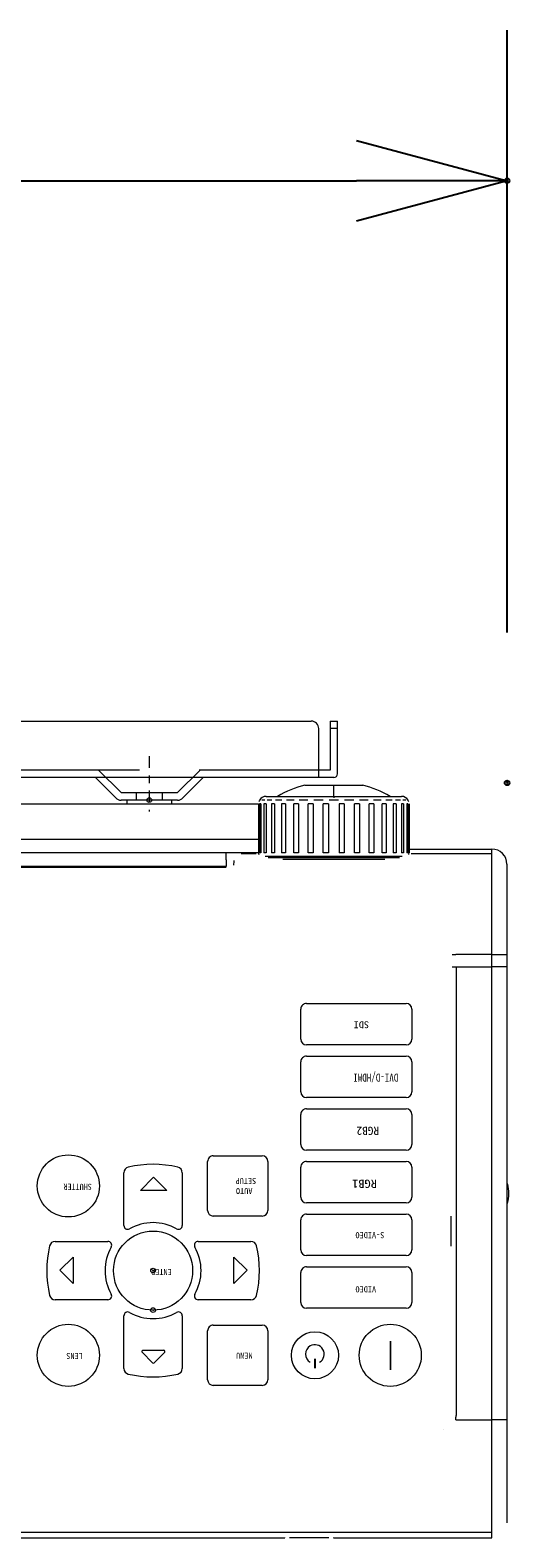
# Model space of a CAD drawing. Units: millimetres, scale not verified. Extents: x -62 to 63, y -56 to 57.
# Drawn here: x 36.43 to 42.79, y 14.27 to 34.3 of the extents above; entities that cross this region are included whole.
import ezdxf
from ezdxf.enums import TextEntityAlignment as Align

# ---------------------------------------------------------------- set-up
doc = ezdxf.new("R2010")
doc.units = ezdxf.units.MM
doc.header["$LTSCALE"] = 0.125
doc.header["$PDMODE"] = 32
doc.header["$PDSIZE"] = 0.0625
doc.linetypes.add('USER3', pattern=[2, 1.25, -0.25, 0.25, -0.25])
doc.linetypes.add('USER5', pattern=[19.05, 12.7, -6.35])
for name, color, linetype in [('0-0_0', 7, 'Continuous'), ('0-3_DEFPOINTS', 7, 'Continuous'), ('0-6_SUNPO', 7, 'Continuous')]:
    doc.layers.add(name, color=color, linetype=linetype)
doc.layers.add('0-5_GAIKEI', color=1, linetype='Continuous', lineweight=18)
doc.styles.add('ＭＳ ゴシック', font='')
doc.styles.get('ＭＳ ゴシック').set_extended_font_data('MS Gothic')

# ---------------------------------------------------------------- blocks, each defined once
blk = doc.blocks.new('_OPEN30')
at = {"layer": '0-0_0'}
blk.add_line((0, 0), (-1, 0), dxfattribs=at)
blk.add_lwpolyline([(-1, 0.26795), (0, 0), (-1, -0.26795)], dxfattribs=at)
blk = doc.blocks.new('D5')
at = {"layer": '0-3_DEFPOINTS'}
for p in [(40.0729, 27.2263), (40.0729, 19.2263)]:
    blk.add_point(p, dxfattribs=at)
at = {"layer": '0-6_SUNPO'}
for p, q in [((40.0729, 21.2263), (40.0729, 29.2263)), ((14.6479, 27.2263), (38.0729, 27.2263))]:
    blk.add_line(p, q, dxfattribs=at)
at = {"layer": '0-6_SUNPO', "xscale": 2, "yscale": 2}
blk.add_blockref('_OPEN30', (40.0729, 27.2263), dxfattribs=at)

msp = doc.modelspace()

# ---------------------------------------------------------------- linework, layer by layer
at = {"layer": '0-5_GAIKEI'}
for p, q in [((18.5103, 25.1182), (40.1603, 25.1182)), ((40.4103, 25.1182), (40.5103, 25.1182)), ((40.2603, 24.3682), (40.2603, 25.0182)), ((40.5103, 25.0182), (40.4103, 25.0182)), ((40.4103, 24.4682), (40.2603, 24.4682)), ((38.6603, 24.3682), (18.4103, 24.3682)), ((37.2941, 24.3682), (37.5648, 24.0974)), ((38.4562, 24.0974), (38.7269, 24.3682)), ((40.2603, 24.3682), (38.6603, 24.3682)), ((40.0763, 24.2682), (40.4603, 24.2682)), ((40.4603, 24.3682), (40.2603, 24.3682)), ((40.4603, 24.2682), (40.4603, 24.2682)), ((40.4603, 24.1182), (40.4603, 24.2682)), ((40.4603, 24.2682), (40.8444, 24.2682)), ((38.3855, 24.0682), (37.6355, 24.0682)), ((37.7105, 24.0682), (37.7105, 24.0182)), ((38.3105, 24.0682), (37.7105, 24.0682)), ((38.3105, 24.0182), (38.3105, 24.0682)), ((39.4877, 24.0682), (39.4745, 24.0682)), ((39.5435, 24.0682), (39.5044, 24.0682)), ((39.5603, 24.1182), (40.4603, 24.1182)), ((39.6392, 24.0682), (39.5761, 24.0682)), ((39.7709, 24.0682), (39.6864, 24.0682)), ((39.9328, 24.0682), (39.8305, 24.0682)), ((40.1176, 24.0682), (40.0021, 24.0682)), ((40.3174, 24.0682), (40.1938, 24.0682)), ((40.5235, 24.0682), (40.3971, 24.0682)), ((40.4603, 24.1182), (40.4603, 24.0982)), ((40.4603, 24.1182), (41.3603, 24.1182)), ((40.7268, 24.0682), (40.6032, 24.0682)), ((40.9185, 24.0682), (40.8031, 24.0682)), ((41.0901, 24.0682), (40.9878, 24.0682)), ((41.2343, 24.0682), (41.1497, 24.0682)), ((41.3446, 24.0682), (41.2814, 24.0682)), ((41.4162, 24.0682), (41.3772, 24.0682)), ((41.4461, 24.0682), (41.4329, 24.0682)), ((39.4603, 24.0182), (39.4603, 23.3682)), ((39.4609, 24.0182), (39.4603, 24.0182)), ((39.4609, 24.0182), (39.4609, 23.3682)), ((39.4755, 24.0182), (39.4755, 23.3682)), ((39.49, 24.0182), (39.4755, 24.0182)), ((39.49, 24.0182), (39.49, 23.3682)), ((39.5331, 24.0182), (39.5331, 23.3682)), ((39.5615, 24.0182), (39.5331, 24.0182)), ((39.5615, 24.0182), (39.5615, 23.3682)), ((39.6313, 24.0182), (39.6313, 23.3682)), ((39.6723, 24.0182), (39.6313, 24.0182)), ((39.6723, 24.0182), (39.6723, 23.3682)), ((39.7657, 24.0182), (39.7657, 23.3682)), ((39.8175, 24.0182), (39.7657, 24.0182)), ((39.8175, 24.0182), (39.8175, 23.3682)), ((39.9908, 24.0182), (39.9304, 24.0182)), ((40.1846, 24.0182), (40.1183, 24.0182)), ((40.3905, 24.0182), (40.3212, 24.0182)), ((40.5301, 24.0182), (40.5301, 23.3682)), ((40.5994, 24.0182), (40.5301, 24.0182)), ((40.5994, 24.0182), (40.5994, 23.3682)), ((40.8023, 24.0182), (40.736, 24.0182)), ((40.9902, 24.0182), (40.9298, 24.0182)), ((41.1549, 24.0182), (41.1031, 24.0182)), ((41.2483, 24.0182), (41.2483, 23.3682)), ((41.2893, 24.0182), (41.2483, 24.0182)), ((41.2893, 24.0182), (41.2893, 23.3682)), ((41.3591, 24.0182), (41.3591, 23.3682)), ((41.3875, 24.0182), (41.3591, 24.0182)), ((41.3875, 24.0182), (41.3875, 23.3682)), ((41.4306, 24.0182), (41.4306, 23.3682)), ((41.4451, 24.0182), (41.4306, 24.0182)), ((41.4451, 24.0182), (41.4451, 23.3682)), ((41.4597, 24.0182), (41.4597, 23.3682)), ((41.4603, 24.0182), (41.4597, 24.0182)), ((41.4603, 23.3682), (41.4603, 24.0182)), ((39.4603, 23.5443), (18.0604, 23.5443)), ((39.4603, 23.3674), (18.0604, 23.3674)), ((39.0322, 23.2747), (39.0291, 23.1858)), ((39.0322, 23.2747), (39.0322, 23.3647)), ((39.1313, 23.2574), (39.1294, 23.2039)), ((39.1316, 23.2661), (39.1313, 23.2574)), ((39.4312, 23.3538), (39.2312, 23.3538)), ((39.4609, 23.3682), (39.4603, 23.3682)), ((39.49, 23.3682), (39.4755, 23.3682)), ((39.5615, 23.3682), (39.5331, 23.3682)), ((39.5568, 23.3182), (39.5507, 23.3182)), ((39.6376, 23.3182), (39.5568, 23.3182)), ((39.7444, 23.3032), (39.5896, 23.3032)), ((39.6723, 23.3682), (39.6313, 23.3682)), ((39.7543, 23.3182), (39.6376, 23.3182)), ((41.1762, 23.3032), (39.7444, 23.3032)), ((39.9019, 23.3182), (39.7543, 23.3182)), ((39.8175, 23.3682), (39.7657, 23.3682)), ((41.1368, 23.279), (39.7837, 23.279)), ((40.0739, 23.3182), (39.9019, 23.3182)), ((40.2628, 23.3182), (40.0739, 23.3182)), ((40.0853, 23.3182), (40.0853, 23.3032)), ((40.4603, 23.3182), (40.2628, 23.3182)), ((40.4603, 23.3182), (40.4603, 23.3032)), ((40.6578, 23.3182), (40.4603, 23.3182)), ((40.5994, 23.3682), (40.5301, 23.3682)), ((40.8467, 23.3182), (40.6578, 23.3182)), ((40.8353, 23.3032), (40.8353, 23.3182)), ((41.0187, 23.3182), (40.8467, 23.3182)), ((41.1663, 23.3182), (41.0187, 23.3182)), ((41.283, 23.3182), (41.1663, 23.3182)), ((41.331, 23.3032), (41.1762, 23.3032)), ((41.2893, 23.3682), (41.2483, 23.3682)), ((41.3638, 23.3182), (41.283, 23.3182)), ((41.3875, 23.3682), (41.3591, 23.3682)), ((41.37, 23.3182), (41.3638, 23.3182)), ((41.4451, 23.3682), (41.4306, 23.3682)), ((41.4603, 23.3682), (41.4597, 23.3682)), ((42.5603, 23.3538), (41.4894, 23.3538)), ((42.5603, 23.3539), (42.5603, 23.4182)), ((42.5603, 22.0182), (42.5603, 23.3539)), ((39.0295, 23.1858), (34.4911, 23.1858)), ((39.0295, 23.1738), (34.4911, 23.1738)), ((42.0305, 22.0182), (42.0808, 22.0182)), ((42.0345, 21.8539), (42.0845, 21.8539)), ((42.0843, 22.0182), (42.0808, 22.0182)), ((42.5603, 22.0182), (42.0843, 22.0182)), ((42.0845, 21.8539), (42.0845, 15.8932)), ((42.3575, 22.0182), (42.3575, 22.0182)), ((42.5603, 22.0182), (42.7603, 22.0182)), ((42.7603, 21.8539), (42.5603, 21.8539)), ((42.5603, 15.8373), (42.5603, 21.8539)), ((40.0228, 20.8932), (40.0228, 21.2932)), ((40.0978, 21.3682), (41.4228, 21.3682)), ((41.4978, 21.2932), (41.4978, 20.8932)), ((41.4228, 20.8182), (40.0978, 20.8182)), ((40.0978, 20.6682), (41.4228, 20.6682)), ((40.0228, 20.1932), (40.0228, 20.5932)), ((41.4978, 20.5932), (41.4978, 20.1932)), ((41.4228, 20.1182), (40.0978, 20.1182)), ((40.0228, 19.4932), (40.0228, 19.8932)), ((40.0978, 19.9682), (41.4228, 19.9682)), ((41.4978, 19.8932), (41.4978, 19.4932)), ((38.7853, 18.6182), (38.7853, 19.2682)), ((38.8603, 19.3432), (39.5103, 19.3432)), ((39.5853, 19.2682), (39.5853, 18.6182)), ((41.4228, 19.4182), (40.0978, 19.4182)), ((40.0978, 19.2682), (41.4228, 19.2682)), ((37.6728, 18.4171), (37.6728, 19.1186)), ((38.4478, 19.1186), (38.4478, 18.4171)), ((40.0228, 18.7932), (40.0228, 19.1932)), ((41.4978, 19.1932), (41.4978, 18.7932)), ((41.4228, 18.7182), (40.0978, 18.7182)), ((39.5103, 18.5432), (38.8603, 18.5432)), ((40.0228, 18.0932), (40.0228, 18.4932)), ((40.0978, 18.5682), (41.4228, 18.5682)), ((41.4978, 18.4932), (41.4978, 18.0932)), ((42.0203, 18.1414), (42.0203, 18.5414)), ((36.7599, 18.2057), (37.4614, 18.2057)), ((38.6593, 18.2057), (39.3608, 18.2057)), ((36.8224, 17.8234), (36.9974, 17.9984)), ((39.1332, 17.9985), (39.3082, 17.8235)), ((41.4228, 18.0182), (40.0978, 18.0182)), ((40.0978, 17.8682), (41.4228, 17.8682)), ((36.9974, 17.6484), (36.8224, 17.8234)), ((39.3082, 17.8235), (39.1332, 17.6485)), ((40.0228, 17.3932), (40.0228, 17.7932)), ((41.4978, 17.7932), (41.4978, 17.3932)), ((37.4614, 17.4307), (36.7599, 17.4307)), ((39.3608, 17.4307), (38.6593, 17.4307)), ((41.4228, 17.3182), (40.0978, 17.3182)), ((37.6728, 16.5177), (37.6728, 17.2192)), ((38.4478, 17.2192), (38.4478, 16.5177)), ((38.8603, 17.0932), (39.5103, 17.0932)), ((38.7853, 16.3682), (38.7853, 17.0182)), ((39.5853, 17.0182), (39.5853, 16.3682)), ((41.2078, 16.8823), (41.2078, 16.4985)), ((41.2083, 16.8823), (41.2083, 16.4985)), ((41.2088, 16.8823), (41.2088, 16.4985)), ((41.2093, 16.8823), (41.2093, 16.4985)), ((41.2098, 16.8823), (41.2098, 16.4985)), ((41.2103, 16.8823), (41.2103, 16.4985)), ((41.2108, 16.8823), (41.2108, 16.4985)), ((41.2113, 16.8823), (41.2113, 16.4985)), ((41.2118, 16.8823), (41.2118, 16.4985)), ((41.2123, 16.8823), (41.2123, 16.4985)), ((41.2128, 16.8823), (41.2128, 16.4985)), ((41.2133, 16.8823), (41.2133, 16.4985)), ((41.2138, 16.8823), (41.2138, 16.4985)), ((41.2143, 16.8823), (41.2143, 16.4985)), ((41.2148, 16.8823), (41.2148, 16.4985)), ((41.2153, 16.8823), (41.2153, 16.4985)), ((38.0546, 16.595), (37.9158, 16.7338)), ((37.9264, 16.7594), (38.0652, 16.7594)), ((38.0652, 16.7594), (38.204, 16.7594)), ((38.2146, 16.7338), (38.0758, 16.595)), ((40.2062, 16.6475), (40.2062, 16.5209)), ((40.2067, 16.6475), (40.2067, 16.5209)), ((40.2072, 16.6475), (40.2072, 16.5209)), ((40.2077, 16.6475), (40.2077, 16.5209)), ((40.2082, 16.6475), (40.2082, 16.5209)), ((40.2087, 16.6475), (40.2087, 16.5209)), ((40.2092, 16.6475), (40.2092, 16.5209)), ((40.2097, 16.6475), (40.2097, 16.5209)), ((40.2102, 16.6475), (40.2102, 16.5209)), ((40.2107, 16.6475), (40.2107, 16.5209)), ((40.2112, 16.6475), (40.2112, 16.5209)), ((40.2117, 16.6475), (40.2117, 16.5209)), ((39.5103, 16.2932), (38.8603, 16.2932)), ((42.0793, 15.8373), (42.5603, 15.8373)), ((42.7603, 15.8373), (42.5603, 15.8373)), ((42.5603, 14.3374), (42.5603, 15.8373)), ((41.9223, 15.7048), (41.9228, 15.7051)), ((42.5603, 14.3374), (15.9603, 14.3374)), ((42.5603, 14.2682), (42.5603, 14.3374))]:
    msp.add_line(p, q, dxfattribs=at)
at = {"layer": '0-5_GAIKEI', "linetype": 'USER3'}
msp.add_line((38.0105, 24.6521), (38.0105, 23.9187), dxfattribs=at)
at = {"layer": '0-5_GAIKEI', "linetype": 'USER5'}
for p, q in [((40.2603, 24.4682), (18.4103, 24.4682)), ((37.3355, 24.4682), (37.6355, 24.1682)), ((38.3855, 24.1682), (38.6855, 24.4682)), ((37.6355, 24.1682), (38.3855, 24.1682)), ((37.8355, 24.1682), (37.8355, 24.0682)), ((38.1855, 24.0682), (38.1855, 24.1682))]:
    msp.add_line(p, q, dxfattribs=at)
at = {"layer": '0-5_GAIKEI', "color": 7}
for p, q in [((18.0604, 24.0182), (39.4603, 24.0182)), ((41.4603, 23.4182), (42.5603, 23.4182)), ((42.7603, 23.2182), (42.7603, 23.1539)), ((42.7603, 23.1539), (42.7603, 22.0182)), ((42.7603, 22.0182), (42.7603, 21.8539)), ((42.7603, 21.8539), (42.7603, 15.8373)), ((42.7603, 15.8373), (42.7603, 14.5374)), ((42.7603, 14.5374), (42.7603, 14.4682)), ((31.6269, 14.2682), (39.81, 14.2682)), ((39.81, 14.2682), (39.8101, 14.273)), ((39.8703, 14.2731), (40.3953, 14.2731)), ((40.4556, 14.273), (40.4557, 14.2682)), ((40.4557, 14.2682), (42.5603, 14.2682))]:
    msp.add_line(p, q, dxfattribs=at)
at = {"layer": '0-5_GAIKEI'}
for points in [[(40.4103, 25.1182), (40.4103, 25.0182), (40.4103, 24.4682)], [(40.5103, 24.4182), (40.5103, 25.0182), (40.5103, 25.1182)], [(39.9908, 24.0182), (39.9908, 23.3682), (39.9304, 23.3682), (39.9304, 24.0182)], [(40.1846, 24.0182), (40.1846, 23.3682), (40.1183, 23.3682), (40.1183, 24.0182)], [(40.3905, 24.0182), (40.3905, 23.3682), (40.3212, 23.3682), (40.3212, 24.0182)], [(40.8023, 24.0182), (40.8023, 23.3682), (40.736, 23.3682), (40.736, 24.0182)], [(40.9902, 24.0182), (40.9902, 23.3682), (40.9298, 23.3682), (40.9298, 24.0182)], [(41.1549, 24.0182), (41.1549, 23.3682), (41.1031, 23.3682), (41.1031, 24.0182)], [(42.0845, 21.8539), (42.5603, 21.8539), (42.5603, 22.0182)], [(36.9974, 17.9984), (36.9974, 17.8234), (36.9974, 17.6484)], [(39.1332, 17.6485), (39.1332, 17.8235), (39.1332, 17.9985)]]:
    msp.add_lwpolyline(points, dxfattribs=at)
msp.add_lwpolyline([(37.8918, 18.8842), (38.0668, 19.0592), (38.2418, 18.8842), (38.0668, 18.8842)], close=True, dxfattribs=at)
for centre, radius in [((36.9353, 18.9432), 0.4125), ((38.0603, 17.8182), 0.525), ((36.9353, 16.6932), 0.4125), ((41.2103, 16.6932), 0.4125), ((40.2103, 16.6932), 0.3125)]:
    msp.add_circle(centre, radius, dxfattribs=at)
for centre, radius, start, end in [((40.1603, 25.0182), 0.1, 0, 89.99998), ((40.4603, 22.8182), 1.5, 104.83508, 119.92641), ((40.4603, 24.4182), 0.05, 270, 0), ((40.4603, 22.8182), 1.5, 60.07352, 75.16485), ((37.6355, 24.1682), 0.1, 225, 270), ((38.3855, 24.1682), 0.1, 270, 315), ((39.5603, 24.0182), 0.1, 153.58531, 162.81175), ((39.5603, 24.0182), 0.1, 89.99996, 149.76494), ((41.3603, 24.0182), 0.1, 30.23504, 89.99996), ((41.3603, 24.0182), 0.1, 17.1837, 26.41511), ((39.5103, 23.3682), 0.05, 180, 204.4323), ((41.4103, 23.3682), 0.05, 335.56774, 359.99998), ((40.0978, 21.2932), 0.075, 89.99996, 180), ((41.4228, 21.2932), 0.075, 359.99998, 89.99996), ((40.0978, 20.8932), 0.075, 180, 269.99998), ((41.4228, 20.8932), 0.075, 270, 359.99998), ((40.0978, 20.5932), 0.075, 89.99996, 180), ((41.4228, 20.5932), 0.075, 359.99998, 89.99996), ((40.0978, 20.1932), 0.075, 180, 269.99998), ((41.4228, 20.1932), 0.075, 270, 359.99998), ((40.0978, 19.8932), 0.075, 89.99996, 180), ((41.4228, 19.8932), 0.075, 359.99998, 89.99996), ((40.0978, 19.4932), 0.075, 180, 269.99998), ((41.4228, 19.4932), 0.075, 270, 359.99998), ((38.0603, 17.8182), 1.4125, 76.48821, 103.51172), ((38.8603, 19.2682), 0.075, 89.99996, 180), ((39.5103, 19.2682), 0.075, 359.99998, 89.99996), ((40.0978, 19.1932), 0.075, 89.99996, 180), ((41.4228, 19.1932), 0.075, 359.99998, 89.99996), ((37.7478, 19.1186), 0.075, 103.51172, 180), ((38.3728, 19.1186), 0.075, 359.99998, 76.48821), ((42.265, 18.8414), 0.5203, 359.99998, 14.39403), ((42.265, 18.8414), 0.5203, 345.6055, 359.99998), ((40.0978, 18.7932), 0.075, 180, 269.99998), ((41.4228, 18.7932), 0.075, 270, 359.99998), ((38.0603, 17.8182), 0.6375, 60.59961, 119.40032), ((38.8603, 18.6182), 0.075, 180, 269.99998), ((39.5103, 18.6182), 0.075, 270, 359.99998), ((40.0978, 18.4932), 0.075, 89.99996, 180), ((41.4228, 18.4932), 0.075, 359.99998, 89.99996), ((37.7228, 18.4171), 0.05, 180.00002, 299.40035), ((38.3978, 18.4171), 0.05, 240.59965, 359.99998), ((38.0603, 17.8182), 1.4125, 166.48825, 193.51175), ((36.7599, 18.1307), 0.075, 89.99996, 166.48825), ((38.0603, 17.8182), 0.6375, 150.59964, 209.40036), ((37.4614, 18.1557), 0.05, 330.59962, 89.99996), ((38.6593, 18.1557), 0.05, 89.99996, 209.40036), ((38.0603, 17.8182), 0.6375, 330.59962, 29.40034), ((39.3608, 18.1307), 0.075, 13.51174, 89.99996), ((38.0603, 17.8182), 1.4125, 346.48823, 13.51174), ((40.0978, 18.0932), 0.075, 180, 269.99998), ((41.4228, 18.0932), 0.075, 270, 359.99998), ((40.0978, 17.7932), 0.075, 89.99996, 180), ((41.4228, 17.7932), 0.075, 359.99998, 89.99996), ((36.7599, 17.5057), 0.075, 193.51175, 269.99998), ((37.4614, 17.4807), 0.05, 270, 29.40034), ((38.6593, 17.4807), 0.05, 150.59964, 269.99998), ((39.3608, 17.5057), 0.075, 270, 346.48823), ((37.7228, 17.2192), 0.05, 60.59961, 180), ((38.0603, 17.8182), 0.6375, 240.59965, 299.40035), ((38.3978, 17.2192), 0.05, 359.99998, 119.40032), ((40.0978, 17.3932), 0.075, 180, 269.99998), ((41.4228, 17.3932), 0.075, 270, 359.99998), ((38.8603, 17.0182), 0.075, 89.99996, 180), ((39.5103, 17.0182), 0.075, 359.99998, 89.99996), ((40.2088, 16.709), 0.125, 300, 120), ((37.9264, 16.7444), 0.015, 89.99996, 224.99996), ((38.204, 16.7444), 0.015, 315.00004, 90.00004), ((40.2088, 16.709), 0.125, 120, 240), ((37.7478, 16.5177), 0.075, 180, 256.48823), ((38.0603, 17.8182), 1.4125, 256.48825, 283.51175), ((38.0652, 16.6056), 0.015, 225, 315), ((38.3728, 16.5177), 0.075, 283.51175, 359.99998), ((38.8603, 16.3682), 0.075, 180, 269.99998), ((39.5103, 16.3682), 0.075, 270, 359.99998), ((41.781, 15.8932), 0.3035, 349.39352, 359.99998)]:
    msp.add_arc(centre, radius, start, end, dxfattribs=at)
at = {"layer": '0-5_GAIKEI', "color": 7}
msp.add_arc((42.5603, 23.2182), 0.2, 359.99998, 89.99996, dxfattribs=at)
at = {"layer": '0-5_GAIKEI'}
for p in [(38.0105, 24.0682), (38.0603, 17.8182), (38.0603, 17.2932)]:
    msp.add_point(p, dxfattribs=at)

# ---------------------------------------------------------------- block references
at = {"layer": '0-6_SUNPO'}
msp.add_blockref('D5', (2.6884, 5.0712), dxfattribs=at)

# ---------------------------------------------------------------- texts
at = {"layer": '0-5_GAIKEI', "color": 7, "style": 'ＭＳ ゴシック'}
for s, height, width, p in [('SDI', 0.09164, 1.1, (40.9293, 21.1579)), ('DVI-D/HDMI', 0.11, 0.8, (41.3175, 20.4697)), ('RGB1', 0.11, 1.1, (41.0333, 19.0593)), ('SHUTTER', 0.08065, 0.85, (37.2466, 18.9963))]:
    msp.add_text(s, height=height, rotation=180, dxfattribs=dict(at, width=width)).set_placement(p, align=Align.BOTTOM_LEFT)
for s, height, p in [('RGB2', 0.11, (41.062, 19.7626)), ('SETUP', 0.08065, (39.4306, 19.0734)), ('AUTO', 0.08065, (39.3805, 18.9398)), ('S-VIDEO', 0.08065, (41.1322, 18.3539)), ('ENTER', 0.08065, (38.309, 17.8641)), ('VIDEO', 0.08065, (41.0227, 17.6339)), ('LENS', 0.08065, (37.1269, 16.7489)), ('MENU', 0.08065, (39.382, 16.7524))]:
    msp.add_text(s, height=height, rotation=180, dxfattribs=at).set_placement(p, align=Align.BOTTOM_LEFT)

doc.saveas('drawing.dxf')
